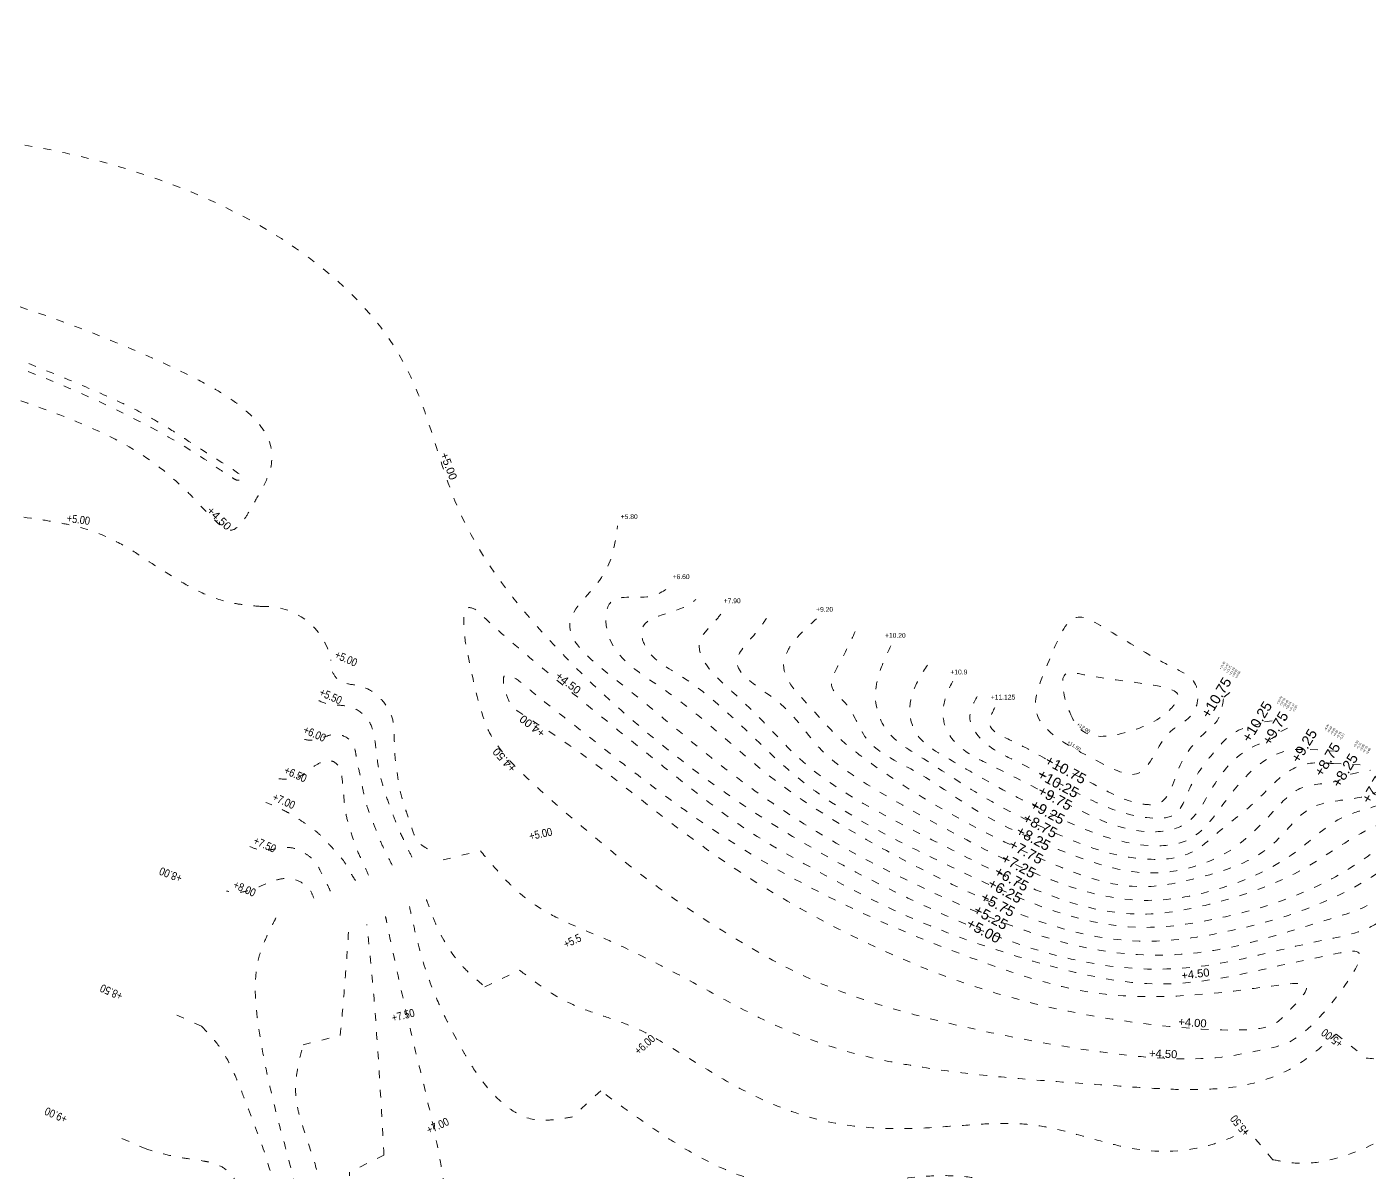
# Model space of a CAD drawing. Extents: x 833962 to 834524, y 817761 to 818199.
# Drawn here: x 834066.2 to 834171, y 817818.8 to 817908.2 of the extents above; entities that cross this region are included whole.
import ezdxf
from ezdxf.enums import TextEntityAlignment as Align

# ---------------------------------------------------------------- set-up
doc = ezdxf.new("R2010")
doc.units = 0
doc.header["$LTSCALE"] = 1000
doc.header["$MEASUREMENT"] = 0
doc.linetypes.add('ACAD_ISO03W100', pattern=[30, 12, -18])
for name, color, linetype, lineweight in [('030-contour lines- numbers', 2, 'Continuous', 9), ('030-Topo .00', 1, 'ACAD_ISO03W100', 20), ('030-Topo .50', 3, 'ACAD_ISO03W100', 20)]:
    doc.layers.add(name, color=color, linetype=linetype, lineweight=lineweight)
doc.styles.add('topography (coordinated with M+steps)$0$W8 TOPO wkcd', font='swissc.ttf', dxfattribs={"height": 1.1})
doc.styles.add('W8 TOPO wkcd', font='swissc.ttf', dxfattribs={"height": 1.1})

msp = doc.modelspace()

# ---------------------------------------------------------------- linework, layer by layer
at = {"layer": '030-Topo .00', "ltscale": 5e-05, "flags": 128}
for points in [[(834041.74, 817887.95, -0.013444), (834047.72, 817886.71, -0.012303), (834058.47, 817883.91, -0.012102), (834063.9, 817882.19, -0.040706), (834076.43, 817876.68, -0.025413), (834080.91, 817873.93, 0.012056), (834082.27, 817873.02, 0.062974), (834082.6, 817872.85, 0.131436), (834082.93, 817872.85, 0.142032), (834083.12, 817872.9, 0.409967), (834083.13, 817873, 0.086752), (834082.92, 817873.22, 0.032745), (834082.04, 817873.85, 0.00085), (834078.88, 817875.86, 0.008941), (834077.11, 817877, 0.021662), (834074.64, 817878.37, 0.01177), (834072.22, 817879.51, 0.007208), (834069.01, 817880.87, 0.013489), (834058.4, 817884.91, 0.028625), (834052.13, 817886.71, -0.005844), (834048.13, 817887.65, -0.000012), (834040.81, 817889.49, 0.003709), (834036.69, 817890.47, 0.000308), (834033.1, 817891.28, 0.031185), (834032.63, 817891.36, 0.124323), (834032.37, 817891.33, 0.132981), (834032.2, 817891.19, 0.360286), (834032.17, 817890.47, 0.09475), (834032.52, 817890.15, 0.054628), (834033.17, 817889.81, 0.030523), (834034.21, 817889.46, 0.015334), (834036.1, 817889.01, 0.008283), (834039.5, 817888.35)], [(834084.53, 817862.98, -0.01116), (834083.18, 817863.11, -0.018248), (834082.29, 817863.25, -0.055138), (834080.18, 817863.92, -0.032622), (834078.19, 817864.96, -0.012514), (834074.71, 817867.18, 0.026032), (834072.73, 817868.29, 0.050595), (834070.19, 817869.2, 0.016266), (834068.87, 817869.49, 0.010891), (834067.08, 817869.79, 0.006459), (834062.6, 817870.37, 0.002888), (834057.24, 817870.98)], [(834084.53, 817862.98, -0.373185), (834089.97, 817858.81)], [(834170.81, 817827.73, 0.021869), (834173.26, 817827.57, 0.145965), (834180.28, 817829.58, 0.053515), (834183.18, 817831.87, 0.017652), (834185.73, 817834.53, -0.008325), (834187.43, 817836.3, 0.012406), (834194.28, 817843.35, -0.041139), (834198.89, 817847.38, -0.012102), (834201.9, 817849.52, -0.010028), (834204.99, 817851.56, -0.024052), (834208.19, 817853.37, -0.030958), (834211.58, 817854.79, -0.012704), (834215.1, 817855.93, 0.005553), (834219.79, 817857.39, 0.016424), (834224.4, 817859.06, -0.017796), (834227.86, 817860.33, -0.031285), (834230.24, 817860.95, -0.057581), (834232.7, 817861.14, -0.061899), (834234.53, 817860.83, -0.133741), (834237.1, 817859.2, -0.020238), (834237.89, 817858.26)], [(834154.33, 817813.99, 0.029992), (834156.46, 817813.11, 0.167038), (834164.06, 817813.19, 0.031156), (834166.21, 817814.08, 0.022388), (834168.96, 817815.57, 0.048208), (834177.62, 817821.97, 0.011258), (834181, 817825.11, 0.005043), (834185.39, 817829.45, -0.01031), (834198.61, 817842.37, -0.01916), (834203.25, 817846.41, -0.063316), (834212.43, 817852.07, -0.030404), (834216.75, 817853.69, -0.009103), (834219.71, 817854.55, -0.006348), (834224.19, 817855.74, -0.046917), (834228.75, 817856.48, -0.043904), (834231.06, 817856.4, -0.093969), (834234.7, 817855.21, -0.012989), (834235.55, 817854.75, -0.145615), (834235.89, 817854.29, -0.031767), (834236.47, 817852.86)], [(834101.64, 817843.91, 0.010125), (834103.13, 817842.17, 0.055385), (834105.6, 817839.89, 0.037907), (834107.52, 817838.74, 0.018546), (834110.65, 817837.35, -0.015344), (834114.77, 817835.44, -0.009107), (834118.76, 817833.35, 0.007322), (834122.75, 817831.22, 0.070435), (834133.4, 817827.5, 0.009469), (834135.63, 817827.1, 0.012214), (834140.07, 817826.49, 0.007723), (834144.52, 817826.06, 0.003509), (834151.35, 817825.56, 0.005775), (834154.88, 817825.33, 0.013345), (834157.24, 817825.27, 0.022486), (834159.55, 817825.37, 0.077544), (834163.87, 817826.39, 0.061636), (834166.26, 817827.78, 0.017516), (834167.59, 817828.85, 0.006285), (834168.46, 817829.6)], [(834090.09, 817794.06, 0.004673), (834089.41, 817796.83, 0.005301), (834088.65, 817799.58, -0.018598), (834087.96, 817802.35, -0.054123), (834087.48, 817807.32, -0.010999), (834087.55, 817809.46, 0.006831), (834087.67, 817812.32, 0.020003), (834087.64, 817814.45, 0.027718), (834087.39, 817816.56, 0.012464), (834087.12, 817817.96, 0.012824), (834086.04, 817822.12, -0.011574), (834085.03, 817826.27, -0.024382), (834084.18, 817831.22, -0.018312), (834084.07, 817832.67, -0.061208), (834084.24, 817835.15, -0.051524), (834084.78, 817836.83, -0.018403), (834085.39, 817838.12, -0.004555), (834085.73, 817838.77)], [(834108.83, 817823.14, -0.01484), (834107.56, 817822.94, -0.032705), (834106.51, 817822.88, -0.141292), (834104.39, 817823.48, -0.032974), (834103.69, 817823.96, -0.057815), (834101.94, 817825.74, -0.03131), (834100.76, 817827.45, -0.007748), (834100.34, 817828.17, -0.016423), (834098.79, 817831.12, -0.018053), (834097.8, 817833.4, -0.03219), (834096.8, 817836.54, -0.007059), (834096.41, 817838.15, 0.003409), (834096.1, 817839.55, 0.003409)], [(834094.11, 817820.16, 0.001172), (834093.8, 817825.57, 0.003593), (834093.44, 817830.98, 0.007311), (834092.96, 817836.38, 0.003344), (834092.76, 817838.16, 0.003344)], [(834153.09, 817816.72, -0.011897), (834150.99, 817816.27, -0.019793), (834149.6, 817816.07, -0.074194), (834146.9, 817816.15, -0.021021), (834146.24, 817816.31, -0.025843), (834144.94, 817816.76, 0.00103), (834143.01, 817817.57, 0.023628), (834141.71, 817818.04, 0.044748), (834139.7, 817818.45, 0.033094), (834137.65, 817818.55, 0.021121), (834135.56, 817818.43, 0.010596), (834131.34, 817817.89, -0.018156), (834128.56, 817817.61, -0.026708), (834126.51, 817817.6, -0.064776), (834122.58, 817818.35, -0.039525), (834119.44, 817819.65, -0.021349), (834117, 817821.03, -0.013536), (834114.59, 817822.61, -0.008166), (834111.03, 817825.18)], [(834086.39, 817794.39, 0.014547), (834086.09, 817795.85, 0.030783), (834085.66, 817797.27, 0.008382), (834085.3, 817798.2, -0.007167), (834084.74, 817799.59, -0.055749), (834083.98, 817802.46, -0.030858), (834083.77, 817804.95, -0.00798), (834083.75, 817805.95, -0.008432), (834083.79, 817807.92, 0.008562), (834083.88, 817810.86, 0.023383), (834083.79, 817813.34, 0.046473), (834083.24, 817816.38, 0.049332), (834082.68, 817817.85, 0.061358), (834082.14, 817818.67, 0.112394), (834081.2, 817819.36, 0.044625), (834080.51, 817819.59, 0.017215), (834080.02, 817819.69, 0.009999), (834078.48, 817819.92, -0.026809), (834076.99, 817820.23, -0.010205), (834075.58, 817820.63)], [(834094.38, 817793.62, 0.004223), (834094.08, 817796.01, 0.011155), (834093.7, 817798.39, 0.037984), (834092.81, 817801.9, 0.017641), (834092.38, 817803.03, 0.004786), (834091.72, 817804.52, -0.015289), (834091.25, 817805.63, -0.069461), (834090.73, 817807.93, -0.031052), (834090.69, 817809.52, -0.014834), (834090.77, 817810.74, -0.008332), (834090.95, 817812.37, 0.01103), (834091.22, 817814.82, 0.008686), (834091.33, 817816.43, 0.005524), (834091.43, 817818.83)]]:
    msp.add_lwpolyline(points, format="xyb", dxfattribs=at)
at = {"layer": '030-Topo .00', "ltscale": 5e-05}
for points in [[(834159.69, 817855.89), (834160.52, 817856.56)], [(834164.13, 817853.21), (834165.21, 817853.73)], [(834168.25, 817850.72), (834170.38, 817850.61)]]:
    msp.add_lwpolyline(points, dxfattribs=at)
at = {"layer": '030-Topo .00', "ltscale": 5e-05, "flags": 128}
for points in [[(834098.73, 817843.2), (834101.64, 817843.91)], [(834168.46, 817829.6), (834170.81, 817827.73)], [(834111.03, 817825.18), (834108.83, 817823.14)], [(834075.58, 817820.63), (834073.29, 817821.61)], [(834094.11, 817820.16), (834091.43, 817818.83)]]:
    msp.add_lwpolyline(points, dxfattribs=at)
at = {"layer": '030-Topo .00', "ltscale": 5e-05}
for points in [[(834026.48, 817978.28), (834031.97, 817973.18), (834027.48, 817966.94), (834019.55, 817957.6), (834005.14, 817931.99), (834013.97, 817911.79), (834039.7, 817901.92), (834080.25, 817894.82), (834095.89, 817881.55), (834099.94, 817870.55), (834106.57, 817860.86), (834113.56, 817854.06), (834121.27, 817848.09), (834137.1, 817839.26), (834152.81, 817834.72), (834157.65, 817834.86), (834167.09, 817836.85), (834171.45, 817838.12), (834174.53, 817840.65), (834178.3, 817844.26), (834179.62, 817846.08), (834182.97, 817850.09), (834186.26, 817853.39), (834194.01, 817859.15), (834201.32, 817862.88), (834207.91, 817864.99), (834212.93, 817866.9), (834218.06, 817872.05), (834219.51, 817875.77), (834219.74, 817876.77)], [(834097.5, 817844.07), (834096.89, 817844.49), (834096.31, 817845.6), (834095.89, 817846.85), (834095.43, 817848.36), (834095.14, 817849.98), (834094.95, 817851.55), (834094.91, 817852.92), (834094.77, 817854.2), (834094.15, 817855.42), (834092.98, 817856.47), (834091.79, 817856.85), (834090.67, 817857.17), (834090.08, 817857.9), (834089.97, 817858.81)], [(834096.28, 817843.42), (834095.83, 817844.38), (834095.23, 817845.68), (834094.67, 817847.11), (834094.2, 817848.43), (834093.8, 817849.81), (834093.58, 817851.05), (834093.43, 817852.33), (834093.1, 817853.71), (834092.38, 817854.66), (834091.11, 817855.22), (834089.76, 817855.36), (834088.53, 817855.9)], [(834094.75, 817842.78), (834094.25, 817843.79), (834093.73, 817844.88), (834093.35, 817845.89), (834092.87, 817847.12), (834092.49, 817848.56), (834092.23, 817849.88), (834091.97, 817851.06), (834091.86, 817851.76), (834091.29, 817852.68), (834090.13, 817852.98), (834089.3, 817852.74), (834088.1, 817852.56), (834087.22, 817852.96)], [(834146.68, 817802.9), (834154.25, 817805.56), (834160.37, 817807.26), (834167.56, 817810.57), (834173.51, 817813.41), (834177.86, 817816.51), (834181.3, 817820.45), (834184.39, 817823.85), (834190.8, 817829.95), (834196.77, 817835.96), (834203.37, 817842.14), (834208.93, 817846.79), (834215.81, 817850.51), (834221.94, 817852.07, 0), (834228.93, 817852.63, 0), (834232.44, 817852.07, 0), (834233.93, 817851.36, 0.05), (834234.5, 817850.96, 0.07), (834234.64, 817850.83, 0.08), (834234.83, 817850.46, 0.08), (834235.42, 817848.91, 0.08)], [(834092.89, 817842), (834092.47, 817842.98), (834091.95, 817844.11), (834091.53, 817845.38), (834091.16, 817846.67), (834090.99, 817847.94), (834090.88, 817849.14), (834090.73, 817850.1), (834090.37, 817850.73), (834089.75, 817850.96), (834089.05, 817850.74), (834088.26, 817850.23), (834087.58, 817849.74), (834086.93, 817849.52), (834085.71, 817849.56)], [(834162.18, 817792.73), (834163.69, 817795.87), (834165.8, 817799), (834167.46, 817800.74), (834170.91, 817803.18), (834176.85, 817808.15), (834181.63, 817814.4), (834185.94, 817820.31), (834195.28, 817829.64), (834204.82, 817839.36), (834212.05, 817845.3), (834217.75, 817847.77, 0), (834223.95, 817849, 0.01), (834229.66, 817848.68, -0.01), (834232.11, 817847.7, 0.04), (834232.58, 817847.28, 0.07), (834232.85, 817846.78, 0.08), (834233.01, 817846.25, 0.08), (834233.99, 817843.48, 0.08)], [(834091.89, 817841.58), (834091.58, 817842.06), (834091.24, 817842.68), (834090.79, 817843.34), (834090.22, 817843.99), (834089.68, 817844.57), (834089.16, 817845.1), (834088.4, 817845.75), (834087.63, 817846.26), (834086.85, 817846.76), (834086.23, 817847.09), (834084.88, 817847.69)], [(834089.92, 817840.76), (834089.6, 817841.45), (834089.17, 817842.27), (834088.78, 817843), (834088.25, 817843.5), (834087.52, 817843.94), (834086.83, 817844.15), (834086.08, 817844.13), (834085.39, 817844.01), (834084.9, 817843.94), (834084.36, 817843.99), (834083.4, 817844.35)], [(834088.63, 817840.22), (834088.25, 817840.96), (834087.4, 817841.56), (834086.35, 817841.75), (834085.45, 817841.54), (834084.46, 817841.15), (834083.57, 817840.82), (834082.74, 817840.66), (834081.8, 817840.77)]]:
    msp.add_spline(points, degree=3, dxfattribs=at)
for points, knots in [([(834177.67, 817846.66), (834177.16, 817846.26), (834175.64, 817845.47), (834172.82, 817842.71), (834167.63, 817839.63, 0), (834160.57, 817837.58), (834150.86, 817836.07, 0), (834141.51, 817839.69), (834132.11, 817844.47), (834123.74, 817849.58), (834117.5, 817855.94), (834111.14, 817859.43), (834111.56, 817864.1), (834114.58, 817863.37), (834116.03, 817864.18), (834116.59, 817864.65)], [1.598774, 1.598774, 1.598774, 1.598774, 3.569685, 6.633493, 13.401799, 21.380897, 28.637031, 42.446449, 50.168241, 60.576501, 71.29501, 77.865737, 79.748851, 82.579358, 84.755259, 84.755259, 84.755259, 84.755259]), ([(834174.75, 817847.5), (834174.28, 817847.12), (834172.99, 817846.49), (834169.92, 817845.21), (834165.67, 817841.97), (834159.61, 817839.83), (834150.09, 817838), (834141.56, 817842.46), (834133.15, 817846.63), (834126.78, 817850.29), (834123.07, 817855.05), (834117.53, 817859.48), (834119.81, 817861.61), (834120.41, 817862.36), (834120.62, 817862.67)], [1.47944, 1.47944, 1.47944, 1.47944, 3.33322, 5.666462, 11.495882, 19.129557, 24.802736, 40.077729, 45.839569, 53.547315, 60.957588, 66.550187, 68.253265, 69.368217, 69.368217, 69.368217, 69.368217]), ([(834127.89, 817862.01), (834127.21, 817861.42), (834126.14, 817860.49), (834124.71, 817857.88), (834127.41, 817855.21), (834129.41, 817852.78), (834133.58, 817849.61), (834138.81, 817846.4), (834145.99, 817842.92), (834152.08, 817840.57), (834158.37, 817841.89), (834163.26, 817843.37), (834166.08, 817847.65), (834169.34, 817847.85), (834171.27, 817848.24), (834171.9, 817848.67)], [0, 0, 0, 0, 2.705685, 4.282725, 8.204886, 11.888003, 14.324746, 23.704591, 30.271305, 38.505101, 42.270769, 49.420899, 53.12847, 56.416037, 58.758922, 58.758922, 58.758922, 58.758922]), ([(834133.69, 817859.91), (834133.32, 817859.13), (834132.73, 817857.88), (834132.31, 817855.55), (834133.21, 817852.9), (834136.65, 817850.9), (834140.75, 817848.07), (834146.63, 817845.11), (834152.22, 817842.96), (834157.1, 817843.37), (834159.6, 817845.77), (834162.35, 817847.67), (834164.6, 817850.47), (834166.94, 817850.88), (834168.04, 817850.73), (834168.25, 817850.72)], [0, 0, 0, 0, 2.598067, 4.129671, 7.018898, 10.268125, 15.68261, 22.117678, 29.948536, 33.46678, 35.923227, 40.038572, 43.645478, 46.175842, 46.819997, 46.819997, 46.819997, 46.819997]), ([(834105.97, 817856.09), (834106.8, 817855.42), (834109.28, 817853.48), (834122.9, 817842.64), (834137.18, 817836.27), (834150.85, 817831.88), (834162.77, 817833.17), (834167.42, 817834.05), (834164.3, 817830.98), (834163.26, 817829.71), (834154.31, 817830.05), (834139.4, 817832.74), (834121.8, 817841.51), (834110.07, 817851.41), (834104.18, 817854.95), (834103.95, 817855.37), (834103.47, 817856.63), (834103.33, 817857.84), (834104.34, 817857.49), (834105.15, 817856.76), (834105.97, 817856.09)], [0, 0, 0, 0, 1, 2, 4, 5, 6, 7, 8, 9, 10, 11, 12, 13, 14, 15, 16, 17, 18, 19, 19, 19, 19]), ([(834138.52, 817857.16), (834138.23, 817856.56), (834137.69, 817855.42), (834137.79, 817853.28), (834139.35, 817851.63), (834142.94, 817849.89), (834147.63, 817847.43), (834152.71, 817845), (834157.17, 817845.74), (834158.85, 817849.21), (834161.02, 817851.98), (834163.64, 817852.63), (834164.13, 817853.21)], [0, 0, 0, 0, 1.983641, 3.734749, 6.058574, 8.337518, 15.732077, 22.053514, 24.844086, 28.080656, 32.843285, 35.248736, 35.248736, 35.248736, 35.248736]), ([(834141.8, 817855.09), (834141.56, 817854.58), (834141.02, 817853.42), (834143.66, 817852.31), (834146.31, 817850.74), (834149.89, 817848.92), (834152.61, 817847.52), (834155.39, 817847.46), (834156.03, 817850.85), (834157.72, 817852.75), (834159.5, 817854.22), (834159.57, 817855.27), (834159.69, 817855.89)], [0, 0, 0, 0, 1.457574, 3.321043, 6.830905, 11.61398, 15.001941, 16.084735, 19.29986, 23.028777, 24.117346, 25.966325, 25.966325, 25.966325, 25.966325])]:
    msp.add_open_spline(points, degree=3, knots=knots, dxfattribs=at)
msp.add_open_spline([(834147.84, 817854.32), (834148.35, 817853.32), (834149.62, 817852.39), (834154.22, 817853.71), (834155.95, 817855.29), (834156.72, 817856.72), (834148.99, 817857.39), (834146.57, 817858.41), (834147.33, 817855.33), (834147.84, 817854.32)], degree=3, dxfattribs=at)
at = {"layer": '030-Topo .50', "ltscale": 5e-05, "flags": 128}
msp.add_lwpolyline([(834036.71, 817886.46, -0.020931), (834051.49, 817883.24, -0.012225), (834062.53, 817880.08, -0.012994), (834068.53, 817878.03, -0.024852), (834072.75, 817876.22, -0.075247), (834078.15, 817872.5, -0.012164), (834079.31, 817871.38, 0.028507), (834081.33, 817869.32, 0.098199), (834081.89, 817868.97, 0.251845), (834082.55, 817869.09, 0.071102), (834082.97, 817869.5, 0.033623), (834083.55, 817870.33, 0.016284), (834084.32, 817871.71, 0.048372), (834085.15, 817873.37, 0.155624), (834085.19, 817875.76, 0.074377), (834084.66, 817876.81, 0.052086), (834083.71, 817877.91, 0.041802), (834082.22, 817879.12, 0.02316), (834080.65, 817880.1, 0.015219), (834078.32, 817881.3, 0.015593), (834073.05, 817883.64, 0.038229), (834058.59, 817888.39, 0.012448), (834051.28, 817890, 0.009444), (834042.41, 817891.56, -0.00481), (834035.2, 817892.69, 0.015949), (834033.35, 817892.95, 0.042424), (834032.76, 817892.96, 0.094375), (834032.03, 817892.76, 0.045955), (834031.22, 817892.27, 0.044323), (834029.67, 817890.93, 0.049038), (834028.71, 817889.71, 0.074013), (834028.45, 817889.16, 0.307606), (834028.7, 817888.33, 0.064186), (834029.07, 817888.07, 0.038614), (834029.64, 817887.84, 0.029686), (834031.34, 817887.41, 0.007919), (834033.73, 817886.97, 0.001487)], format="xyb", close=True, dxfattribs=at)
for points in [[(834163.52, 817819.8, 0.016748), (834164.88, 817819.57, 0.065387), (834166.92, 817819.59, 0.045349), (834168.94, 817820.05, 0.051046), (834172.73, 817821.72, 0.03287), (834176.16, 817823.97, 0.024808), (834180.38, 817827.47, 0.010392), (834184.35, 817831.26, 0.00056), (834190.16, 817837.07, -0.017786), (834199.25, 817845.41, -0.028306), (834204.71, 817849.54, -0.06223), (834214.52, 817854.4, -0.008899), (834217.12, 817855.26, -0.005787), (834225, 817857.6, -0.0122), (834227.66, 817858.28, -0.031037), (834229.69, 817858.6, -0.07321), (834232.44, 817858.46, -0.073041), (834234.37, 817857.76, -0.022371), (834235.84, 817856.88, -0.077793), (834236.35, 817856.42, -0.043558), (834236.76, 817855.48, -0.007889), (834236.99, 817854.83)], [(834097.42, 817840.1, -0.000097), (834097.49, 817839.93, 0.007285), (834097.87, 817838.89, 0.014307), (834098.31, 817837.87, 0.072613), (834100.09, 817835.06, 0.018978), (834100.6, 817834.53, 0.012657), (834101.14, 817834.02, 0.007861), (834101.99, 817833.3)], [(834099.48, 817811.8, 0.007373), (834099.22, 817814.7, 0.024579), (834098.17, 817821.4, 0.004875), (834097.76, 817823.3, 0.004195), (834096.87, 817827.07, -0.002123), (834095.96, 817830.84, -0.008576), (834094.31, 817838.42, 0.003774), (834094.23, 817838.77, 0.003774)], [(834090.7, 817829.49, 0.002264), (834091.08, 817833.94, 0.004599), (834091.34, 817837.56, 0.004599)], [(834104.7, 817834.58, 0.008092), (834106.23, 817833.45, 0.066112), (834109.5, 817831.63, 0.012784), (834111.27, 817831, -0.012903), (834113.05, 817830.37, -0.027908), (834114.76, 817829.58, -0.014171), (834116.39, 817828.65, -0.000841), (834119.6, 817826.68, 0.030107), (834123.75, 817824.45, 0.046556), (834128.2, 817822.89, 0.048143), (834132.84, 817822.26, 0.03029), (834137.59, 817822.35, -0.003063), (834140.43, 817822.55, -0.013072), (834142.31, 817822.63, -0.022928), (834144.18, 817822.57, -0.02989), (834146.02, 817822.31, -0.016457), (834147.84, 817821.87, 0.000453), (834150.57, 817821.12, 0.019163), (834152.42, 817820.7, 0.142987), (834159.85, 817821.36, 0.011096), (834161.59, 817822.09)], [(834079.85, 817830.22, -0.011546), (834080.66, 817829.36, -0.049464), (834081.69, 817827.95, -0.023157), (834082.23, 817826.92, -0.014072), (834082.71, 817825.83, -0.00599), (834083.36, 817824.16, -0.008978), (834084.62, 817820.82, -0.025747), (834085.46, 817818.01, -0.049858), (834085.92, 817814.56, -0.014923), (834085.94, 817812.81, 0.015043), (834085.77, 817806.87, 0.027026), (834085.94, 817803.93, 0.04772), (834086.68, 817800.49, 0.004441), (834087.22, 817798.81, -0.008056), (834087.56, 817797.68, -0.022961), (834087.97, 817795.97, -0.008987), (834088.27, 817794.23)], [(834091.87, 817793.88, 0.00538), (834091.41, 817796.05, 0.015685), (834090.86, 817798.2, -0.006212), (834090.07, 817800.85, -0.048042), (834089.36, 817804.64, -0.018446), (834089.24, 817806.86, -0.011049), (834089.25, 817809.1, 0.001252), (834089.36, 817812.45, 0.01639), (834089.35, 817815.23, 0.032162), (834089.06, 817817.97, 0.035689), (834088.53, 817820.13, -0.012201), (834087.63, 817822.8, -0.02262), (834087.36, 817823.86, -0.077664), (834087.24, 817826.02, -0.024439), (834087.41, 817827.12, -0.014705), (834087.79, 817828.77)]]:
    msp.add_lwpolyline(points, format="xyb", dxfattribs=at)
at = {"layer": '030-Topo .50', "ltscale": 5e-05}
for points in [[(834162.87, 817853.97), (834164.49, 817854.16)], [(834166.43, 817851.82), (834168.62, 817851.67)], [(834169.61, 817849.9), (834171.13, 817850.19)]]:
    msp.add_lwpolyline(points, dxfattribs=at)
at = {"layer": '030-Topo .50', "ltscale": 5e-05, "flags": 128}
for points in [[(834101.99, 817833.3), (834104.7, 817834.58)], [(834079.85, 817830.22), (834077.57, 817831.24)], [(834087.79, 817828.77), (834090.7, 817829.49)], [(834163.52, 817819.8), (834161.59, 817822.09)]]:
    msp.add_lwpolyline(points, dxfattribs=at)
at = {"layer": '030-Topo .50', "ltscale": 5e-05}
for points, knots in [([(834178.87, 817846.41), (834178.27, 817845.75), (834176.49, 817844.52, 0), (834174.13, 817842.11), (834171.34, 817839.53, 0), (834166.18, 817838.11), (834160.33, 817836.07, 0), (834149.79, 817835.25), (834139.33, 817839.4), (834129.01, 817844.5), (834120.29, 817850.38), (834114.65, 817855.51), (834106.85, 817861.33), (834111.46, 817864.94), (834112.15, 817867.51), (834112.34, 817869.28)], [1.490746, 1.490746, 1.490746, 1.490746, 4.193078, 7.791384, 11.74267, 15.289194, 23.596689, 30.409231, 46.485158, 56.202831, 65.384605, 76.91465, 82.750134, 87.060366, 90.732144, 90.732144, 90.732144, 90.732144]), ([(834145.32, 817835.15), (834150.74, 817833.62), (834156.48, 817833.13), (834164.46, 817835.09), (834168.53, 817835.85), (834171.74, 817836.66), (834165.76, 817828.73), (834162.78, 817828.53), (834156.17, 817826.79), (834132.02, 817831.35), (834122.57, 817836.25), (834114.23, 817841.69), (834104.53, 817850.14), (834103.22, 817851.78), (834101.84, 817853.59), (834100.38, 817860.42), (834100.39, 817861.02), (834100.24, 817863.2), (834101.59, 817862.68), (834102.19, 817861.59), (834120.68, 817846.55), (834123.93, 817844.48), (834135.67, 817838.17), (834142.45, 817835.96), (834145.32, 817835.15)], [0, 0, 0, 0, 1, 2, 3, 4, 5, 6, 7, 8, 9, 10, 11, 12, 13, 14, 15, 16, 17, 18, 19, 20, 20.469936, 21, 21, 21, 21]), ([(834176.02, 817847.09), (834175.6, 817846.69), (834173.5, 817845.54, 0), (834170.45, 817842.92), (834165.38, 817840.22), (834159.57, 817838.58), (834150.04, 817837.07), (834141.17, 817841.35), (834132.32, 817845.56), (834124.84, 817850.22), (834119.87, 817856.4), (834114.66, 817859.02), (834113.77, 817862.23), (834116.89, 817862.35), (834118.25, 817863.34), (834118.47, 817863.53)], [1.434309, 1.434309, 1.434309, 1.434309, 3.228088, 8.373903, 13.609003, 20.223887, 26.490301, 42.058438, 48.092414, 56.150913, 68.157547, 71.676261, 72.840796, 76.852919, 77.70242, 77.70242, 77.70242, 77.70242]), ([(834173.04, 817848.16), (834172.42, 817847.59), (834170.79, 817847.2), (834168.15, 817846.32), (834164.94, 817843.14), (834159.7, 817840.78), (834152.52, 817839.51), (834145.66, 817841.61), (834138.69, 817845.22), (834133.02, 817848.27), (834127.79, 817851.72), (834125.7, 817855.55), (834120.38, 817858.22), (834122.99, 817860.61), (834123.75, 817861.7), (834123.97, 817862.05)], [1.386238, 1.386238, 1.386238, 1.386238, 3.993565, 5.930662, 9.817823, 17.138347, 22.890295, 31.336711, 37.978373, 46.462438, 50.894309, 56.093031, 60.563685, 63.266041, 64.513714, 64.513714, 64.513714, 64.513714]), ([(834130.91, 817861.02), (834130.51, 817860.2), (834129.88, 817858.86), (834128.62, 817856.68), (834130.74, 817855.16), (834131.53, 817851.99), (834135.98, 817850.15), (834140.78, 817846.48), (834146.96, 817843.84), (834152.74, 817841.88), (834157.1, 817842.45), (834160.77, 817843.97), (834163.22, 817846.63), (834165.7, 817849.27), (834168.15, 817849.05), (834169.31, 817849.7), (834169.61, 817849.9)], [0, 0, 0, 0, 2.884174, 4.675987, 6.322683, 9.529498, 14.07029, 19.528585, 27.973246, 34.060299, 37.424044, 40.95218, 45.703562, 48.304047, 51.249144, 52.336451, 52.336451, 52.336451, 52.336451]), ([(834136.55, 817858.4), (834136.14, 817857.78), (834135.56, 817856.86), (834135.05, 817855.12), (834135.39, 817852.6), (834138.27, 817851.08), (834142.05, 817848.82), (834147.1, 817846.25), (834152.3, 817844.11), (834157.68, 817844.43), (834160.21, 817848.75), (834163.55, 817851.98), (834166.04, 817851.81), (834166.43, 817851.82)], [0, 0, 0, 0, 2.210205, 3.244559, 5.399494, 9.204674, 12.089739, 18.875247, 26.079823, 28.864215, 33.991222, 40.080447, 41.251432, 41.251432, 41.251432, 41.251432]), ([(834140.43, 817855.96), (834140.14, 817855.43), (834139.41, 817854.06), (834141.14, 817852.02), (834143.94, 817850.69), (834148.15, 817848.5), (834152.08, 817846.34), (834156.24, 817846.48), (834157.02, 817849.22), (834158.69, 817851.36), (834160.56, 817853.53), (834162.28, 817853.72), (834162.87, 817853.97)], [0, 0, 0, 0, 1.677254, 4.356767, 6.579196, 11.241091, 18.435764, 20.074543, 22.511346, 25.716074, 28.634763, 30.579548, 30.579548, 30.579548, 30.579548])]:
    msp.add_open_spline(points, degree=3, knots=knots, dxfattribs=at)
msp.add_open_spline([(834149.79, 817850.93), (834148.21, 817851.75), (834143.95, 817853.92), (834145.83, 817858.13), (834147.61, 817862.79), (834149.75, 817861.75), (834155.05, 817858.38), (834157.95, 817857.39), (834157.61, 817854.15), (834154.95, 817853.43), (834153.45, 817849.03), (834151.37, 817850.12), (834149.79, 817850.93)], degree=3, dxfattribs=at)
for points in [[(834143.9, 817810.88), (834147.89, 817809.25), (834153.78, 817808.92), (834162.62, 817811.09), (834172.43, 817815.58), (834178.83, 817820.54), (834186.23, 817827.97), (834194.02, 817835.48), (834202.31, 817843.62), (834207.85, 817847.86), (834215.39, 817851.73), (834221.54, 817853.6, 0.03), (834227.03, 817854.47, 0.07), (834230.99, 817854.29, 0.09), (834234.22, 817853.14, 0.09), (834235.03, 817852.71, 0.08), (834235.21, 817852.53, 0.08), (834235.41, 817852.21, 0.08), (834235.94, 817850.88, 0.08)], [(834153.8, 817796.86), (834157.43, 817800.96), (834162.13, 817803.73), (834165.98, 817805.96), (834171.67, 817808.75), (834177.3, 817812.7), (834183.05, 817819.42), (834193.17, 817830.28), (834201.88, 817838.95), (834210.17, 817845.87), (834217.67, 817849.54, 0), (834224.45, 817850.75, 0), (834229.34, 817850.52, -0.01), (834232.39, 817849.82, 0.01), (834233.77, 817849.08, 0.06), (834234.35, 817848.3, 0.08), (834234.41, 817847.26, 0.08), (834234.28, 817846.39, 0.08), (834234.4, 817845.75, 0.08), (834234.51, 817845.45, 0.08)]]:
    msp.add_spline(points, degree=3, dxfattribs=at)

# ---------------------------------------------------------------- texts
at = {"layer": '030-contour lines- numbers', "ltscale": 0.2, "attachment_point": 8}
for s, insert, char_height, width, rotation, style in [('{\\fArial|b0|i0|c0|p34;+5.00}', (834098.87, 817873.82), 0.625, 1.2903, 290.4818, 'W8 TOPO wkcd'), ('{\\fArial|b0|i0|c0|p34;+4.50}', (834081.02, 817869.63), 0.625, 1.2903, 316.4364, 'W8 TOPO wkcd'), ('+5.00', (834091.02, 817858.62), 0.625, 17.0993, 336.0291, 'W8 TOPO wkcd'), ('{\\fArial|b0|i0|c0|p34;+11.40}', (834159.65, 817858.34), 0.1562, 0.3226, 58.8976, 'W8 TOPO wkcd'), ('{\\fArial|b0|i0|c0|p34;+4.50}', (834108.3, 817856.76), 0.625, 1.2903, 322.137, 'W8 TOPO wkcd'), ('{\\fArial|b0|i0|c0|p34;+11.40}', (834159.9, 817858.17), 0.1562, 0.3226, 58.8976, 'W8 TOPO wkcd'), ('{\\fArial|b0|i0|c0|p34;+11.25}', (834160.14, 817858.03), 0.1562, 0.3226, 58.8976, 'W8 TOPO wkcd'), ('{\\fArial|b0|i0|c0|p34;+11.10}', (834160.39, 817857.88), 0.1562, 0.3226, 58.8976, 'W8 TOPO wkcd'), ('{\\fArial|b0|i0|c0|p34;+10.95}', (834160.61, 817857.75), 0.1562, 0.3226, 58.8976, 'W8 TOPO wkcd'), ('{\\fArial|b0|i0|c0|p34;+10.80}', (834160.84, 817857.61), 0.1562, 0.3226, 58.8976, 'W8 TOPO wkcd'), ('{\\fArial|b0|i0|c0|p34;+10.75}', (834159.45, 817855.65, 0), 0.8, 0.7742, 58.7872, 'topography (coordinated with M+steps)$0$W8 TOPO wkcd'), ('+5.50', (834089.82, 817855.68), 0.625, 17.0993, 336.0291, 'W8 TOPO wkcd'), ('{\\fArial|b0|i0|c0|p34;+10.25}', (834162.62, 817853.77, 0), 0.8, 0.7742, 58.7872, 'topography (coordinated with M+steps)$0$W8 TOPO wkcd'), ('{\\fArial|b0|i0|c0|p34;+10.70}', (834164.1, 817855.63), 0.1562, 0.3226, 58.8976, 'W8 TOPO wkcd'), ('{\\fArial|b0|i0|c0|p34;+10.55}', (834164.34, 817855.49), 0.1562, 0.3226, 58.8976, 'W8 TOPO wkcd'), ('{\\fArial|b0|i0|c0|p34;+10.40}', (834164.58, 817855.34), 0.1562, 0.3226, 58.8976, 'W8 TOPO wkcd'), ('{\\fArial|b0|i0|c0|p34;+10.25}', (834164.81, 817855.21), 0.1562, 0.3226, 58.8976, 'W8 TOPO wkcd'), ('{\\fArial|b0|i0|c0|p34;+4.00}', (834105.88, 817853.89), 0.625, 1.2903, 142.137, 'W8 TOPO wkcd'), ('{\\fArial|b0|i0|c0|p34;+9.75}', (834164.05, 817853.25, 0), 0.8, 0.7742, 58.7872, 'topography (coordinated with M+steps)$0$W8 TOPO wkcd'), ('{\\fArial|b0|i0|c0|p34;+10.10}', (834165.06, 817855.06), 0.1562, 0.3226, 58.8976, 'W8 TOPO wkcd'), ('{\\fArial|b0|i0|c0|p34;+9.95}', (834165.32, 817854.98), 0.1562, 0.3226, 58.8976, 'W8 TOPO wkcd'), ('+6.00', (834088.56, 817852.75), 0.625, 17.0993, 336.0291, 'W8 TOPO wkcd'), ('{\\fArial|b0|i0|c0|p34;+9.25}', (834166.3, 817851.89, 0), 0.8, 0.7742, 58.7872, 'topography (coordinated with M+steps)$0$W8 TOPO wkcd'), ('{\\fArial|b0|i0|c0|p34;+9.95}', (834167.78, 817853.49), 0.1562, 0.3226, 58.8976, 'W8 TOPO wkcd'), ('{\\fArial|b0|i0|c0|p34;+9.80}', (834168.02, 817853.34), 0.1562, 0.3226, 58.8976, 'W8 TOPO wkcd'), ('{\\fArial|b0|i0|c0|p34;+9.65}', (834168.27, 817853.2), 0.1562, 0.3226, 58.8976, 'W8 TOPO wkcd'), ('{\\fArial|b0|i0|c0|p34;+9.50}', (834168.5, 817853.05), 0.1562, 0.3226, 58.8976, 'W8 TOPO wkcd'), ('{\\fArial|b0|i0|c0|p34;+9.35}', (834168.75, 817852.91), 0.1562, 0.3226, 58.8976, 'W8 TOPO wkcd'), ('{\\fArial|b0|i0|c0|p34;+9.20}', (834168.99, 817852.77), 0.1562, 0.3226, 58.8976, 'W8 TOPO wkcd'), ('{\\fArial|b0|i0|c0|p34;+9.20}', (834170.08, 817852.22), 0.1562, 0.3226, 58.8976, 'W8 TOPO wkcd'), ('{\\fArial|b0|i0|c0|p34;+9.05}', (834170.32, 817852.07), 0.1562, 0.3226, 58.8976, 'W8 TOPO wkcd'), ('{\\fArial|b0|i0|c0|p34;+4.50}', (834103.74, 817851.2), 0.625, 1.2903, 132.137, 'W8 TOPO wkcd'), ('{\\fArial|b0|i0|c0|p34;+8.75}', (834168.11, 817850.82, 0), 0.8, 0.7742, 58.7872, 'topography (coordinated with M+steps)$0$W8 TOPO wkcd'), ('{\\fArial|b0|i0|c0|p34;+8.25}', (834169.49, 817849.97, 0), 0.8, 0.7742, 58.7872, 'topography (coordinated with M+steps)$0$W8 TOPO wkcd'), ('{\\fArial|b0|i0|c0|p34;+8.90}', (834170.56, 817851.93), 0.1562, 0.3226, 58.8976, 'W8 TOPO wkcd'), ('{\\fArial|b0|i0|c0|p34;+8.75}', (834170.8, 817851.79), 0.1562, 0.3226, 58.8976, 'W8 TOPO wkcd'), ('{\\fArial|b0|i0|c0|p34;+8.60}', (834171.04, 817851.64), 0.1562, 0.3226, 58.8976, 'W8 TOPO wkcd'), ('+6.50', (834087.07, 817849.59), 0.625, 17.0993, 336.0291, 'W8 TOPO wkcd'), ('{\\fArial|b0|i0|c0|p34;+10.75}', (834147.14, 817849.89, 0), 0.8, 0.7742, 331.592, 'topography (coordinated with M+steps)$0$W8 TOPO wkcd'), ('{\\fArial|b0|i0|c0|p34;+10.25}', (834146.56, 817848.8), 0.8, 0.7742, 331.592, 'topography (coordinated with M+steps)$0$W8 TOPO wkcd'), ('{\\fArial|b0|i0|c0|p34;+7.75}', (834171.81, 817848.72, 0), 0.8, 0.7742, 58.7872, 'topography (coordinated with M+steps)$0$W8 TOPO wkcd'), ('+7.00', (834086.16, 817847.5), 0.625, 17.0993, 336.0291, 'W8 TOPO wkcd'), ('{\\fArial|b0|i0|c0|p34;+9.75}', (834146.31, 817847.67), 0.8, 0.7742, 331.592, 'topography (coordinated with M+steps)$0$W8 TOPO wkcd'), ('{\\fArial|b0|i0|c0|p34;+9.25}', (834145.73, 817846.58), 0.8, 0.7742, 331.592, 'topography (coordinated with M+steps)$0$W8 TOPO wkcd'), ('{\\fArial|b0|i0|c0|p34;+8.75}', (834145.16, 817845.53), 0.8, 0.7742, 331.592, 'topography (coordinated with M+steps)$0$W8 TOPO wkcd'), ('{\\fArial|b0|i0|c0|p34;+8.25}', (834144.62, 817844.53), 0.8, 0.7742, 331.592, 'topography (coordinated with M+steps)$0$W8 TOPO wkcd'), ('+7.50', (834084.67, 817844.1), 0.625, 17.0993, 336.0291, 'W8 TOPO wkcd'), ('{\\fArial|b0|i0|c0|p34;+7.75}', (834144.05, 817843.48), 0.8, 0.7742, 331.592, 'topography (coordinated with M+steps)$0$W8 TOPO wkcd'), ('{\\fArial|b0|i0|c0|p34;+7.25}', (834143.47, 817842.39), 0.8, 0.7742, 331.592, 'topography (coordinated with M+steps)$0$W8 TOPO wkcd'), ('{\\fArial|b0|i0|c0|p34;+6.75}', (834142.92, 817841.37), 0.8, 0.7742, 331.592, 'topography (coordinated with M+steps)$0$W8 TOPO wkcd'), ('+8.00', (834083.09, 817840.66), 0.625, 17.0993, 336.0291, 'W8 TOPO wkcd'), ('{\\fArial|b0|i0|c0|p34;+6.25}', (834142.41, 817840.43), 0.8, 0.7742, 331.592, 'topography (coordinated with M+steps)$0$W8 TOPO wkcd'), ('{\\fArial|b0|i0|c0|p34;+5.75}', (834141.85, 817839.37), 0.8, 0.7742, 331.592, 'topography (coordinated with M+steps)$0$W8 TOPO wkcd'), ('{\\fArial|b0|i0|c0|p34;+5.25}', (834141.3, 817838.36), 0.8, 0.7742, 331.592, 'topography (coordinated with M+steps)$0$W8 TOPO wkcd'), ('{\\fArial|b0|i0|c0|p34;+5.00}', (834140.74, 817837.31), 0.8, 0.7742, 331.592, 'topography (coordinated with M+steps)$0$W8 TOPO wkcd'), ('{\\fArial|b0|i0|c0|p34;+4.50}', (834157.51, 817833.98), 0.625, 1.2903, 7.0189, 'W8 TOPO wkcd'), ('{\\fArial|b0|i0|c0|p34;+4.00}', (834157.22, 817830.18), 0.625, 1.2903, 356.0431, 'W8 TOPO wkcd'), ('{\\fArial|b0|i0|c0|p34;+4.50}', (834154.94, 817827.75), 0.625, 1.2903, 357.4678, 'W8 TOPO wkcd')]:
    msp.add_mtext(s, dxfattribs=dict(at, insert=insert, char_height=char_height, width=width, rotation=rotation, style=style))
at = {"layer": '030-contour lines- numbers', "ltscale": 0.2, "char_height": 0.625, "attachment_point": 8, "style": 'W8 TOPO wkcd'}
for s, width, gutter_width, insert, rotation in [('+5.00', 17.0993, 4, (834070.21, 817869.45), 352.4451), ('+5.00', 17.0993, 4, (834106.41, 817844.92), 12.1389), ('{\\fSwis721 Cn BT|b0|i0|c0|p34;+8.00}', 17.0993, 4, (834077.57, 817842.34), 158.8457), ('{\\fSwis721 Cn BT|b0|i0|c0|p34;+5.5}', 17.0993, 4, (834108.95, 817836.59), 25.1389), ('{\\fSwis721 Cn BT|b0|i0|c0|p34;+8.50}', 17.0993, 4, (834072.95, 817833.17), 156.4615), ('+7.50', 17.0993, 4, (834095.68, 817830.76), 14.1389), ('+6.00', 17.0993, 4, (834114.69, 817828.55), 42.5059), ('+5.00', 4.2748, 1, (834168.33, 817829.54), 143.5016), ('{\\fSwis721 Cn BT|b0|i0|c0|p34;+9.00}', 17.0993, 4, (834068.62, 817823.57), 156.4615), ('+7.00', 17.0993, 4, (834098.44, 817822.16), 25.1389), ('{\\fSwis721 Cn BT|b0|i0|c0|p34;+5.50}', 4.2748, 1, (834161.19, 817822.65), 128.5016)]:
    msp.add_mtext_dynamic_manual_height_columns(s, width=width, gutter_width=gutter_width, heights=[0], dxfattribs=dict(at, insert=insert, rotation=rotation))
at = {"layer": '030-contour lines- numbers', "ltscale": 0.2, "char_height": 0.375, "width": 0.7742, "attachment_point": 8, "style": 'W8 TOPO wkcd'}
for s, insert in [('{\\fArial|b0|i0|c0|p34;+5.80}', (834113.26, 817869.8)), ('{\\fArial|b0|i0|c0|p34;+6.60}', (834117.31, 817865.11)), ('{\\fArial|b0|i0|c0|p34;+7.90}', (834121.3, 817863.23)), ('{\\fArial|b0|i0|c0|p34;+9.20}', (834128.52, 817862.56)), ('{\\fArial|b0|i0|c0|p34;+10.20}', (834134.04, 817860.53)), ('{\\fArial|b0|i0|c0|p34;+10.9}', (834139, 817857.67)), ('{\\fArial|b0|i0|c0|p34;+11.125}', (834142.45, 817855.71))]:
    msp.add_mtext(s, dxfattribs=dict(at, insert=insert))
at = {"layer": '030-contour lines- numbers', "ltscale": 0.2, "style": 'W8 TOPO wkcd'}
for tag, p in [('+12.00', (834148.62, 817853.32)), ('+11.50', (834147.87, 817851.92))]:
    msp.add_attdef(tag, text='+0.00', height=0.275, rotation=326.7373, dxfattribs=at).set_placement(p, align=Align.BOTTOM_CENTER)

doc.saveas('drawing.dxf')
